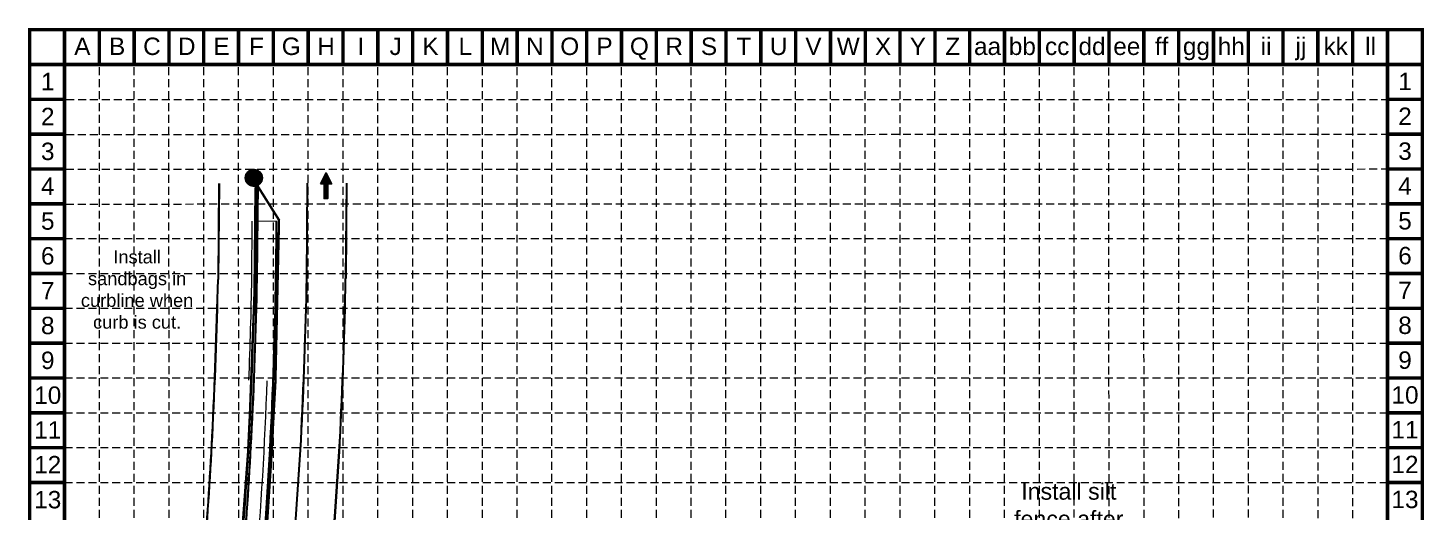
# Model space of a CAD drawing. Header units: feet. Extents: x 2476148 to 2477024, y 7088332 to 7089732.
# Drawn here: x 2476148 to 2477024, y 7089429 to 7089732 of the extents above; entities that cross this region are included whole.
import ezdxf
from ezdxf.enums import TextEntityAlignment as Align

# ---------------------------------------------------------------- set-up
doc = ezdxf.new("R2010")
doc.units = ezdxf.units.FT
doc.header["$MEASUREMENT"] = 0
doc.linetypes.add('HIDDEN', pattern=[0.375, 0.25, -0.125])
for name, color, linetype in [('ARROWS', 252, 'Continuous'), ('BASE', 7, 'Continuous'), ('GRID', 254, 'HIDDEN'), ('LIMITS OF DISTURBANCE', 1, 'HIDDEN')]:
    doc.layers.add(name, color=color, linetype=linetype)
for name, color, linetype, lineweight in [('Level 35', 7, 'Continuous', 0), ('Level 38', 7, 'Continuous', 0), ('Level 4', 7, 'Continuous', 0), ('Level 51', 7, 'Continuous', 0)]:
    doc.layers.add(name, color=color, linetype=linetype, lineweight=lineweight)
doc.styles.get("Standard").update_dxf_attribs({"font": 'ARIAL.TTF'})

# ---------------------------------------------------------------- blocks, each defined once
blk = doc.blocks.new('ARROW')
blk.add_lwpolyline([(-67, -25.4), (-59.3, -25.4), (-59.6, -56.1), (-51.9, -56.2), (-51.6, -25.5), (-44, -25.5), (-55.3, -2.4), (-67, -25.4)], close=True)
at = {"color": 254}
for points in [[(-44, -25.5), (-67, -25.4), (-55.3, -2.4), (-67, -25.4)], [(-59.6, -56.1), (-51.9, -56.2), (-59.3, -25.4), (-51.6, -25.5)]]:
    blk.add_solid(points, dxfattribs=at)

msp = doc.modelspace()

# ---------------------------------------------------------------- hatches: boundary and pattern name
at = {"layer": 'Level 4', "linetype": 'Continuous', "lineweight": 13}
h = msp.add_hatch(dxfattribs=at)
h.set_pattern_fill('ANSI31', color=3, style=0)
h.set_pattern_definition([(45, (-120.52633, 1268.47722), (-0.0883883476483, 0.0883883476483), [])])
edge = h.paths.add_edge_path()
edge.add_arc((2476290.1, 7089638.08), 5.4, 0, 360)

# ---------------------------------------------------------------- linework, layer by layer
at = {"layer": 'BASE', "color": 9}
msp.add_line((2476171.34, 7089709.15), (2477001.22, 7089709.15), dxfattribs=at)
at = {"layer": 'BASE', "const_width": 2.18}
for points in [[(2476171.34, 7089730.99), (2476149.5, 7089730.99)], [(2476171.34, 7089730.99), (2476171.34, 7089709.15)], [(2476193.18, 7089730.99), (2476193.18, 7089709.15)], [(2476215.02, 7089730.99), (2476215.02, 7089709.15)], [(2476236.86, 7089730.99), (2476236.86, 7089709.15)], [(2476258.7, 7089730.99), (2476258.7, 7089709.15)], [(2476280.54, 7089730.99), (2476280.54, 7089709.15)], [(2476302.38, 7089730.99), (2476302.38, 7089709.15)], [(2476324.21, 7089730.99), (2476324.21, 7089709.15)], [(2476346.05, 7089730.99), (2476346.05, 7089709.15)], [(2476367.89, 7089730.99), (2476367.89, 7089709.15)], [(2476389.73, 7089730.99), (2476389.73, 7089709.15)], [(2476411.57, 7089730.99), (2476411.57, 7089709.15)], [(2476433.41, 7089730.99), (2476433.41, 7089709.15)], [(2476455.25, 7089730.99), (2476455.25, 7089709.15)], [(2476477.09, 7089730.99), (2476477.09, 7089709.15)], [(2476498.93, 7089730.99), (2476498.93, 7089709.15)], [(2476520.77, 7089730.99), (2476520.77, 7089709.15)], [(2476542.6, 7089730.99), (2476542.6, 7089709.15)], [(2476564.44, 7089730.99), (2476564.44, 7089709.15)], [(2476586.28, 7089730.99), (2476586.28, 7089709.15)], [(2476608.12, 7089730.99), (2476608.12, 7089709.15)], [(2476629.96, 7089730.99), (2476629.96, 7089709.15)], [(2476651.8, 7089730.99), (2476651.8, 7089709.15)], [(2476673.64, 7089730.99), (2476673.64, 7089709.15)], [(2476695.48, 7089730.99), (2476695.48, 7089709.15)], [(2476717.32, 7089730.99), (2476717.32, 7089709.15)], [(2476739.15, 7089730.99), (2476739.15, 7089709.15)], [(2476760.99, 7089730.99), (2476760.99, 7089709.15)], [(2476782.83, 7089730.99), (2476782.83, 7089709.15)], [(2476804.67, 7089730.99), (2476804.67, 7089709.15)], [(2476826.51, 7089730.99), (2476826.51, 7089709.15)], [(2476848.35, 7089730.99), (2476848.35, 7089709.15)], [(2476870.19, 7089730.99), (2476870.19, 7089709.15)], [(2476892.03, 7089730.99), (2476892.03, 7089709.15)], [(2476913.87, 7089730.99), (2476913.87, 7089709.15)], [(2476935.7, 7089730.99), (2476935.7, 7089709.15)], [(2476957.54, 7089730.99), (2476957.54, 7089709.15)], [(2476979.38, 7089730.99), (2476979.38, 7089709.15)], [(2477001.22, 7089730.99), (2477001.22, 7089709.15)], [(2476171.34, 7089709.15), (2476149.5, 7089709.15)], [(2477023.06, 7089709.15), (2477001.22, 7089709.15)], [(2476171.34, 7089687.31), (2476149.5, 7089687.31)], [(2477023.06, 7089687.31), (2477001.22, 7089687.31)], [(2476171.34, 7089665.47), (2476149.5, 7089665.47)], [(2477023.06, 7089665.47), (2477001.22, 7089665.47)], [(2476171.34, 7089643.63), (2476149.5, 7089643.63)], [(2477023.06, 7089643.63), (2477001.22, 7089643.63)], [(2476171.34, 7089621.79), (2476149.5, 7089621.79)], [(2477023.06, 7089621.79), (2477001.22, 7089621.79)], [(2476171.34, 7089599.95), (2476149.5, 7089599.95)], [(2477023.06, 7089599.95), (2477001.22, 7089599.95)], [(2476171.34, 7089578.11), (2476149.5, 7089578.11)], [(2477023.06, 7089578.11), (2477001.22, 7089578.11)], [(2476171.34, 7089556.28), (2476149.5, 7089556.28)], [(2477023.06, 7089556.28), (2477001.22, 7089556.28)], [(2476171.34, 7089534.44), (2476149.5, 7089534.44)], [(2477023.06, 7089534.44), (2477001.22, 7089534.44)], [(2476171.34, 7089512.6), (2476149.5, 7089512.6)], [(2477023.06, 7089512.6), (2477001.22, 7089512.6)], [(2476171.34, 7089490.76), (2476149.5, 7089490.76)], [(2477023.06, 7089490.76), (2477001.22, 7089490.76)], [(2476171.34, 7089468.92), (2476149.5, 7089468.92)], [(2477023.06, 7089468.92), (2477001.22, 7089468.92)], [(2476171.34, 7089447.08), (2476149.5, 7089447.08)], [(2477023.06, 7089447.08), (2477001.22, 7089447.08)]]:
    msp.add_lwpolyline(points, dxfattribs=at)
for points in [[(2477023.06, 7088333.29), (2477023.06, 7089730.99), (2476149.5, 7089730.99), (2476149.5, 7088333.29)], [(2477001.22, 7088355.13), (2477001.22, 7089709.15), (2476171.34, 7089709.15), (2476171.34, 7088355.13)]]:
    msp.add_lwpolyline(points, close=True, dxfattribs=at)
at = {"layer": 'GRID', "color": 252, "linetype": 'HIDDEN', "lineweight": 0, "ltscale": 20}
for p, q in [((2476193.38, 7088442.49), (2476193.26, 7089708.33)), ((2476215.31, 7088442.49), (2476215.04, 7089708.32)), ((2476237.09, 7088442.49), (2476236.88, 7089708.26)), ((2476259.04, 7088442.48), (2476258.69, 7089708.23)), ((2476280.68, 7088442.48), (2476280.59, 7089708.4)), ((2476302.38, 7088442.48), (2476302.45, 7089708.35)), ((2476324.39, 7088442.47), (2476324.27, 7089708.27)), ((2476346.31, 7088442.47), (2476346.08, 7089708.29)), ((2476367.97, 7088442.47), (2476367.98, 7089708.28)), ((2476389.87, 7088442.46), (2476389.85, 7089708.27)), ((2476411.57, 7088442.46), (2476411.62, 7089708.27)), ((2476433.42, 7088442.45), (2476433.55, 7089708.24)), ((2476455.25, 7088442.45), (2476455.25, 7089709.15)), ((2476477.09, 7088442.45), (2476477.09, 7089709.15)), ((2476498.93, 7088442.44), (2476498.93, 7089709.15)), ((2476520.77, 7088442.44), (2476520.77, 7089709.15)), ((2476542.6, 7088442.44), (2476542.6, 7089709.15)), ((2476564.44, 7088442.43), (2476564.44, 7089709.15)), ((2476586.28, 7088442.43), (2476586.28, 7089709.15)), ((2476608.12, 7088442.43), (2476608.12, 7089709.15)), ((2476629.96, 7088442.42), (2476629.96, 7089709.15)), ((2476651.8, 7088442.42), (2476651.8, 7089709.15)), ((2476673.64, 7088442.42), (2476673.64, 7089709.15)), ((2476695.48, 7088442.41), (2476695.48, 7089709.15)), ((2476717.32, 7088442.41), (2476717.32, 7089709.15)), ((2476739.15, 7088442.41), (2476739.15, 7089709.15)), ((2476760.99, 7088442.4), (2476760.99, 7089709.15)), ((2476782.94, 7088442.45), (2476782.83, 7089709.15)), ((2476804.75, 7088442.56), (2476804.67, 7089709.15)), ((2476826.57, 7088442.3), (2476826.51, 7089709.15)), ((2476848.61, 7088442.5), (2476848.45, 7089709.64)), ((2476870.33, 7088442.27), (2476870.28, 7089709.64)), ((2476892.19, 7088442.54), (2476892.12, 7089709.64)), ((2476914.07, 7088442.61), (2476913.96, 7089709.64)), ((2476935.87, 7088442.42), (2476935.8, 7089709.64)), ((2476957.75, 7088442.14), (2476957.64, 7089709.64)), ((2476979.61, 7088442.2), (2476979.48, 7089709.64)), ((2476172.34, 7089687.16), (2477000.86, 7089687.27)), ((2476172.32, 7089665.26), (2477000.86, 7089665.43)), ((2476172.2, 7089643.49), (2477001.22, 7089643.63)), ((2476172.17, 7089621.67), (2477001.22, 7089621.79)), ((2476171.34, 7089599.95), (2477001.22, 7089599.95)), ((2476171.34, 7089578.11), (2477001.22, 7089578.11)), ((2476171.34, 7089556.28), (2477001.22, 7089556.28)), ((2476171.34, 7089534.44), (2477001.22, 7089534.44)), ((2476171.34, 7089512.6), (2477001.22, 7089512.6)), ((2476171.34, 7089490.76), (2477001.22, 7089490.76)), ((2476171.34, 7089468.92), (2477001.22, 7089468.92)), ((2476171.34, 7089447.08), (2477001.22, 7089447.08))]:
    msp.add_line(p, q, dxfattribs=at)
at = {"layer": 'Level 35', "color": 7, "linetype": 'Continuous', "lineweight": 0}
for p, q in [((2476267.99, 7089634.48), (2476267.45, 7089574.41)), ((2476268.49, 7089634.48), (2476267.95, 7089574.4)), ((2476291.85, 7089575), (2476292.48, 7089634.58)), ((2476292.35, 7089574.99), (2476292.98, 7089634.58)), ((2476323.16, 7089575.19), (2476323.51, 7089634.7)), ((2476323.66, 7089575.17), (2476324.01, 7089634.7)), ((2476348.02, 7089634.79), (2476347.43, 7089575.06)), ((2476348.52, 7089634.79), (2476347.93, 7089575.05))]:
    msp.add_line(p, q, dxfattribs=at)
at = {"layer": 'Level 35', "color": 7, "linetype": 'Continuous', "lineweight": 0, "flags": 128}
for points in [[(2476281.11, 7088985.52), (2476284.88, 7089034.28), (2476288.68, 7089082.83), (2476292.53, 7089129.42), (2476296.46, 7089177.98), (2476300.2, 7089226.14), (2476304.38, 7089275.49), (2476308.38, 7089325.51), (2476312.36, 7089374.67, 0.004888), (2476319.5, 7089473.68)], [(2476281.11, 7088985.52), (2476284.88, 7089034.28), (2476288.68, 7089082.83), (2476292.53, 7089129.42), (2476296.46, 7089177.98), (2476300.2, 7089226.14), (2476304.38, 7089275.49), (2476308.38, 7089325.51), (2476312.36, 7089374.67, 0.004888), (2476319.5, 7089473.68)], [(2476281.61, 7088985.48), (2476285.37, 7089034.24), (2476289.18, 7089082.79), (2476293.03, 7089129.38), (2476296.95, 7089177.94), (2476300.7, 7089226.1), (2476304.88, 7089275.45), (2476308.88, 7089325.47), (2476312.86, 7089374.63, 0.004888), (2476320, 7089473.65)], [(2476281.61, 7088985.48), (2476285.37, 7089034.24), (2476289.18, 7089082.79), (2476293.03, 7089129.38), (2476296.95, 7089177.94), (2476300.7, 7089226.1), (2476304.88, 7089275.45), (2476308.88, 7089325.47), (2476312.86, 7089374.63, 0.004888), (2476320, 7089473.65)], [(2476305.98, 7088983.77), (2476309.63, 7089032.89), (2476313.08, 7089080.83), (2476316.93, 7089128.34), (2476320.75, 7089175.87), (2476324.63, 7089223.86), (2476328.62, 7089273.29), (2476332.63, 7089323.27), (2476336.71, 7089372.81, 0.004975), (2476343.85, 7089472.68)], [(2476305.98, 7088983.77), (2476309.63, 7089032.89), (2476313.08, 7089080.83), (2476316.93, 7089128.34), (2476320.75, 7089175.87), (2476324.63, 7089223.86), (2476328.62, 7089273.29), (2476332.63, 7089323.27), (2476336.71, 7089372.81, 0.004975), (2476343.85, 7089472.68)], [(2476306.48, 7088983.73), (2476310.13, 7089032.86), (2476313.57, 7089080.79), (2476317.42, 7089128.3), (2476321.25, 7089175.83), (2476325.12, 7089223.81), (2476329.12, 7089273.25), (2476333.13, 7089323.23), (2476337.21, 7089372.77, 0.004975), (2476344.35, 7089472.65)], [(2476306.48, 7088983.73), (2476310.13, 7089032.86), (2476313.57, 7089080.79), (2476317.42, 7089128.3), (2476321.25, 7089175.83), (2476325.12, 7089223.81), (2476329.12, 7089273.25), (2476333.13, 7089323.23), (2476337.21, 7089372.77, 0.004975), (2476344.35, 7089472.65)]]:
    msp.add_lwpolyline(points, format="xyb", dxfattribs=at)
at = {"layer": 'Level 35', "color": 7, "linetype": 'Continuous', "lineweight": 0}
for centre, radius, start, end in [((2472302.03, 7089671.03), 3966.6, 357.18157, 358.60421), ((2472302.03, 7089671.03), 3966.6, 357.18157, 358.60421), ((2472302.03, 7089671.03), 3966.6, 357.18157, 358.60421), ((2472301.91, 7089671.04), 3967.22, 357.18166, 358.6042), ((2472301.91, 7089671.04), 3967.22, 357.18166, 358.6042), ((2472301.91, 7089671.04), 3967.22, 357.18166, 358.6042), ((2473563.44, 7089621.51), 2728.81, 356.92184, 359.02331), ((2473563.44, 7089621.51), 2728.81, 356.92184, 359.02331), ((2473563.44, 7089621.51), 2728.81, 356.92184, 359.02331), ((2473563.44, 7089621.51), 2729.31, 356.92184, 359.02331), ((2473563.44, 7089621.51), 2729.31, 356.92184, 359.02331), ((2473563.44, 7089621.51), 2729.31, 356.92184, 359.02331), ((2472439.5, 7089664.69), 3884.69, 357.18166, 358.67979), ((2472439.5, 7089664.69), 3884.69, 357.18166, 358.67979), ((2472439.5, 7089664.69), 3884.69, 357.18166, 358.67979), ((2472439.75, 7089664.68), 3884.95, 357.1815, 358.67982), ((2472439.75, 7089664.68), 3884.95, 357.1815, 358.67982), ((2472439.75, 7089664.68), 3884.95, 357.1815, 358.67982), ((2473336.37, 7089629.11), 3011.54, 357.02251, 358.97162), ((2473336.37, 7089629.11), 3011.54, 357.02251, 358.97162), ((2473336.37, 7089629.11), 3011.54, 357.02251, 358.97162), ((2473336.45, 7089629.11), 3011.96, 357.02239, 358.97163), ((2473336.45, 7089629.11), 3011.96, 357.02239, 358.97163), ((2473336.45, 7089629.11), 3011.96, 357.02239, 358.97163), ((2473308.48, 7089632.66), 2959.5, 355.38186, 356.96538), ((2473308.48, 7089632.66), 2959.5, 355.38186, 356.96538), ((2473308.48, 7089632.66), 2960, 355.38186, 356.96549), ((2473308.48, 7089632.66), 2960, 355.38186, 356.96549), ((2473308.48, 7089632.66), 2984, 355.38186, 356.97079), ((2473308.48, 7089632.66), 2984, 355.38186, 356.97079), ((2473308.48, 7089632.66), 2984.5, 355.38186, 356.9709), ((2473308.48, 7089632.66), 2984.5, 355.38186, 356.9709)]:
    msp.add_arc(centre, radius, start, end, dxfattribs=at)
at = {"layer": 'Level 38', "color": 7, "linetype": 'Continuous', "lineweight": 0}
msp.add_line((2476304.64, 7089610.77), (2476291.14, 7089610.83), dxfattribs=at)
for centre, radius, start, end in [((2473348.35, 7089622.88), 2955.81, 355.55391, 359.76527), ((2473348.35, 7089622.88), 2955.81, 355.55391, 359.76527), ((2473348.35, 7089622.88), 2955.81, 355.55391, 359.76527), ((2473348.35, 7089622.88), 2955.81, 355.55391, 359.76527), ((2473348.35, 7089622.88), 2956.31, 355.50113, 359.76524), ((2473348.35, 7089622.88), 2956.31, 355.50113, 359.76524), ((2473348.35, 7089622.88), 2956.31, 355.50113, 359.76524), ((2473348.35, 7089622.88), 2956.31, 355.50113, 359.76524), ((2473563.44, 7089621.51), 2727.81, 356.92184, 359.02331), ((2473563.44, 7089621.51), 2727.81, 356.92184, 359.02331), ((2473563.44, 7089621.51), 2727.81, 356.92184, 359.02331), ((2473308.48, 7089632.66), 2983, 355.38186, 356.9709), ((2473308.48, 7089632.66), 2983, 355.38186, 356.9709)]:
    msp.add_arc(centre, radius, start, end, dxfattribs=at)
at = {"layer": 'Level 4', "color": 3, "linetype": 'Continuous', "lineweight": 13}
msp.add_circle((2476290.1, 7089638.08), 5.4, dxfattribs=at)
at = {"layer": 'Level 51', "color": 7, "linetype": 'Continuous', "lineweight": 0, "flags": 128}
for points in [[(2476287.02, 7089511.3, 0.005849), (2476288.85, 7089575.05), (2476288.85, 7089575.02), (2476289.14, 7089610.85)], [(2476287.02, 7089511.3, 0.005849), (2476288.85, 7089575.05), (2476288.85, 7089575.02), (2476289.14, 7089610.85)], [(2476287.02, 7089511.3, 0.005849), (2476288.85, 7089575.05), (2476288.85, 7089575.02), (2476289.14, 7089610.85)], [(2476289.2, 7089362.3), (2476291.57, 7089391.31), (2476291.57, 7089391.31, 0.010143), (2476298.54, 7089510.87)], [(2476289.2, 7089362.3), (2476291.57, 7089391.31), (2476291.57, 7089391.31, 0.010143), (2476298.54, 7089510.87)]]:
    msp.add_lwpolyline(points, format="xyb", dxfattribs=at)
at = {"layer": 'LIMITS OF DISTURBANCE', "lineweight": 13, "ltscale": 30, "const_width": 1.5}
msp.add_lwpolyline([(2476295.32, 7089374.13), (2476300.68, 7089456.41), (2476303.62, 7089509.79), (2476305.88, 7089611.69), (2476292.06, 7089633.65), (2476291.18, 7089631.57), (2476290.54, 7089566.12), (2476287.67, 7089490.34), (2476286.49, 7089465.59), (2476278.92, 7089364.02), (2476272.5, 7089284.21), (2476307.54, 7089282.17), (2476314.8, 7089373.04)], close=True, dxfattribs=at)

# ---------------------------------------------------------------- block references
at = {"layer": 'ARROWS', "linetype": 'Continuous', "lineweight": 13, "xscale": 0.3000000000465661, "yscale": 0.2999999998137355, "zscale": 0.3}
msp.add_blockref('ARROW', (2476352.04, 7089641.91), dxfattribs=at)

# ---------------------------------------------------------------- texts
at = {"attachment_point": 2}
for s, insert, char_height, width in [('Install sandbags in curbline when curb is cut.', (2476216.91, 7089592.61), 8.1825, 77.3357), ('Install silt fence after storm drain is installed.', (2476801.3, 7089446.67), 10.3905, 77.9108)]:
    msp.add_mtext(s, dxfattribs=dict(at, insert=insert, char_height=char_height, width=width))
at = {"layer": 'BASE'}
for s, height, p in [('A', 10.92, (2476182.53, 7089720.57)), ('B', 10.92, (2476204.37, 7089720.57)), ('C', 10.92, (2476226.2, 7089720.57)), ('D', 10.92, (2476248.04, 7089720.57)), ('E', 10.92, (2476269.88, 7089720.57)), ('F', 10.92, (2476291.72, 7089720.57)), ('G', 10.92, (2476313.56, 7089720.57)), ('H', 10.92, (2476335.4, 7089720.57)), ('I', 10.92, (2476357.24, 7089720.57)), ('J', 10.92, (2476379.08, 7089720.57)), ('K', 10.92, (2476400.92, 7089720.57)), ('L', 10.92, (2476422.75, 7089720.57)), ('M', 10.92, (2476444.59, 7089720.57)), ('N', 10.92, (2476466.43, 7089720.57)), ('O', 10.92, (2476488.27, 7089720.57)), ('P', 10.92, (2476510.11, 7089720.57)), ('Q', 10.92, (2476531.95, 7089720.57)), ('R', 10.92, (2476553.79, 7089720.57)), ('S', 10.92, (2476575.63, 7089720.57)), ('T', 10.92, (2476597.47, 7089720.57)), ('U', 10.92, (2476619.3, 7089720.57)), ('V', 10.92, (2476641.14, 7089720.57)), ('W', 10.92, (2476662.98, 7089720.57)), ('X', 10.92, (2476684.82, 7089720.57)), ('Y', 10.92, (2476706.66, 7089720.57)), ('Z', 10.92, (2476728.5, 7089720.57)), ('bb', 10.919, (2476772.18, 7089720.57)), ('dd', 10.919, (2476815.86, 7089720.57)), ('ff', 10.919, (2476859.53, 7089720.57)), ('hh', 10.919, (2476903.21, 7089720.57)), ('ii', 10.919, (2476925.05, 7089720.57)), ('jj', 10.919, (2476946.89, 7089720.57)), ('kk', 10.919, (2476968.73, 7089720.57)), ('ll', 10.919, (2476990.57, 7089720.57)), ('aa', 10.919, (2476750.34, 7089720.57)), ('cc', 10.919, (2476794.02, 7089720.57)), ('ee', 10.919, (2476837.69, 7089720.57)), ('gg', 10.919, (2476881.37, 7089720.57)), ('1', 10.92, (2476160.82, 7089698.47)), ('1', 10.92, (2476160.85, 7089698.38)), ('1', 10.92, (2477012.19, 7089698.52)), ('2', 10.92, (2476160.85, 7089676.54)), ('2', 10.92, (2477012.19, 7089676.68)), ('3', 10.92, (2476160.85, 7089654.7)), ('3', 10.92, (2477012.19, 7089654.84)), ('4', 10.92, (2476160.85, 7089632.87)), ('4', 10.92, (2477012.19, 7089633)), ('5', 10.92, (2476160.85, 7089611.03)), ('5', 10.92, (2477012.19, 7089611.16)), ('6', 10.92, (2476160.85, 7089589.19)), ('6', 10.92, (2477012.19, 7089589.32)), ('7', 10.92, (2476160.85, 7089567.35)), ('7', 10.92, (2477012.19, 7089567.48)), ('8', 10.92, (2476160.85, 7089545.51)), ('8', 10.92, (2477012.19, 7089545.64)), ('9', 10.92, (2476160.85, 7089523.67)), ('9', 10.92, (2477012.19, 7089523.8)), ('10', 10.919, (2476160.85, 7089501.83)), ('10', 10.919, (2477012.19, 7089501.97)), ('11', 10.919, (2476160.85, 7089479.99)), ('11', 10.919, (2477012.19, 7089480.13)), ('12', 10.919, (2476160.82, 7089458.25)), ('12', 10.919, (2477012.16, 7089458.38)), ('13', 10.919, (2476160.85, 7089436.31)), ('13', 10.919, (2477012.19, 7089436.45))]:
    msp.add_text(s, height=height, dxfattribs=at).set_placement(p, align=Align.MIDDLE_CENTER)

doc.saveas('drawing.dxf')
